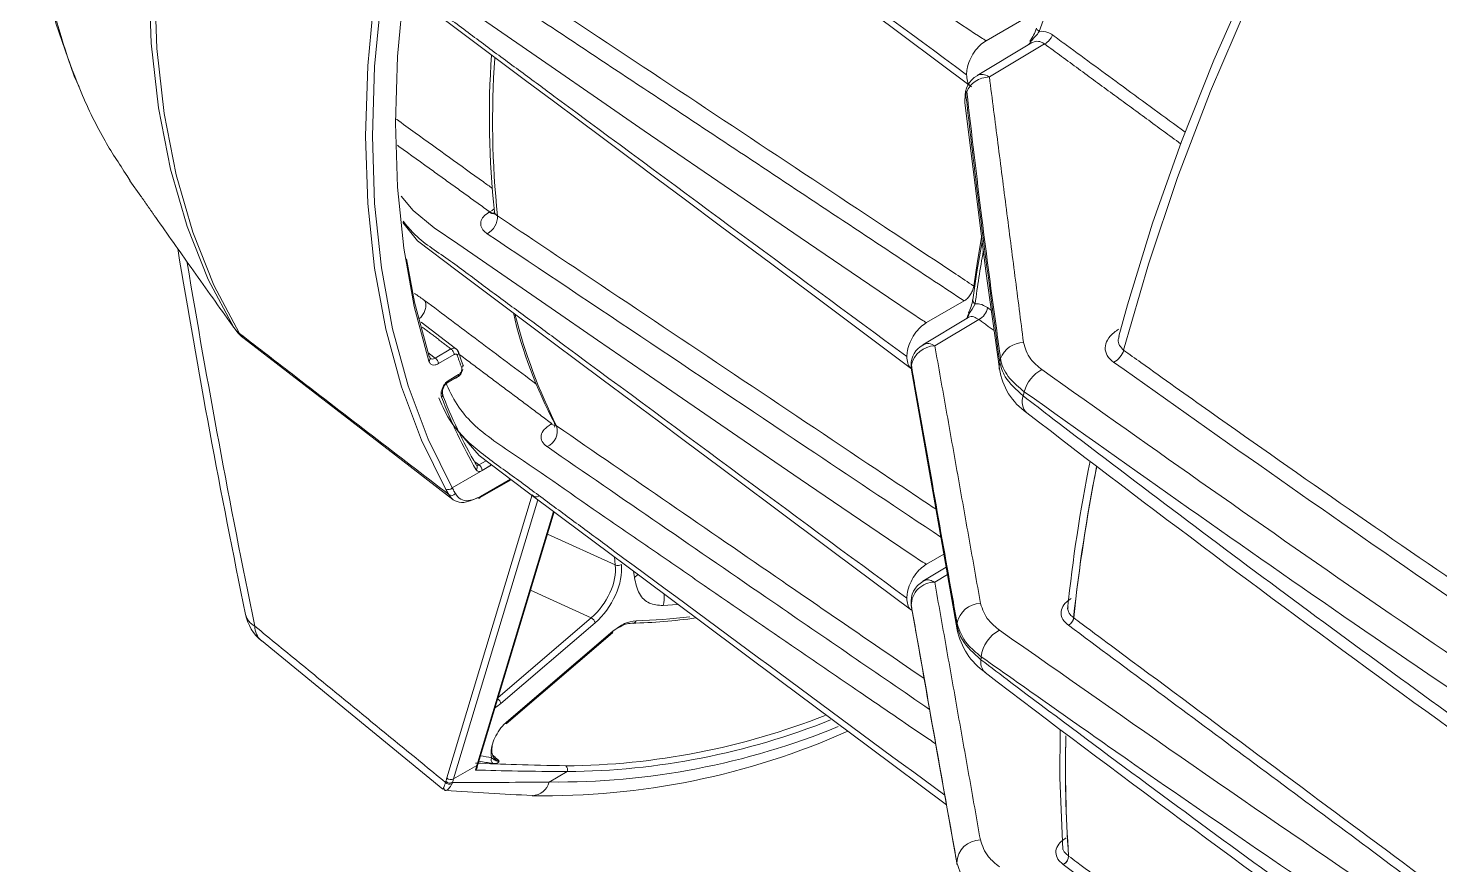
# Model space of a CAD drawing. Extents: x 2 to 136, y 1 to 99.
# Drawn here: x 5.413 to 8.464, y 83.697 to 85.506 of the extents above; entities that cross this region are included whole.
import ezdxf

# ---------------------------------------------------------------- set-up
doc = ezdxf.new("R2010")
doc.units = 0
doc.header["$MEASUREMENT"] = 0
doc.linetypes.add('SLD-Solid', pattern=[0])
doc.layers.add('OBJECT', color=7, linetype='CONTINUOUS')

msp = doc.modelspace()

# ---------------------------------------------------------------- linework, layer by layer
at = {"layer": 'OBJECT', "linetype": 'SLD-Solid', "lineweight": 15}
for p, q in [((7.5917, 85.5419), (7.4834, 85.4794)), ((7.5777, 85.4729), (7.4639, 85.4039)), ((7.4904, 85.4012), (7.6096, 85.4724)), ((7.5774, 85.4727), (7.5819, 85.4752)), ((5.6328, 85.1763), (5.6563, 85.1428)), ((6.4105, 85.1092), (6.4087, 85.1082)), ((7.4358, 84.9166), (7.3544, 84.8696)), ((5.85, 84.8691), (5.8482, 84.8719)), ((5.8501, 84.8691), (5.8593, 84.8561)), ((5.8593, 84.8561), (5.8573, 84.8591)), ((6.3367, 84.8135), (6.2622, 84.8707)), ((7.4423, 84.8796), (7.3465, 84.8215)), ((7.3725, 84.8194), (7.4676, 84.8763)), ((6.2923, 84.7931), (6.3263, 84.8128)), ((6.3334, 84.8005), (6.2994, 84.7809)), ((7.3223, 84.7669), (7.4209, 84.2053)), ((6.3209, 84.7409), (6.3416, 84.7529)), ((6.323, 84.7455), (6.3431, 84.7571)), ((6.5444, 84.6512), (6.5424, 84.65)), ((6.3294, 84.5124), (6.4146, 84.5616)), ((6.3869, 84.5619), (6.4024, 84.5709)), ((6.4145, 84.5617), (6.3938, 84.5497)), ((6.3886, 84.4903), (6.4569, 84.5297)), ((6.3906, 84.4938), (6.4551, 84.531)), ((6.3178, 83.885), (6.5023, 84.4968)), ((6.5143, 84.4866), (6.3321, 83.8826)), ((6.3824, 83.9116), (6.5482, 84.4613)), ((6.3854, 83.9157), (6.5497, 84.4602)), ((6.5352, 84.4122), (6.6818, 84.3454)), ((7.3922, 84.3688), (7.3544, 84.347)), ((6.6818, 84.3454), (6.6799, 84.3629)), ((7.3971, 84.341), (7.3464, 84.3103)), ((6.723, 84.3182), (6.7215, 84.3318)), ((7.3724, 84.3081), (7.3999, 84.3246)), ((6.63, 84.2314), (6.4987, 84.2912)), ((6.8156, 84.26), (6.785, 84.2576)), ((6.4287, 84.0591), (6.63, 84.2314)), ((6.6385, 84.2205), (6.4346, 84.0459)), ((5.9172, 84.1819), (6.309, 83.8607)), ((6.446, 84.0017), (6.6758, 84.1985)), ((6.4465, 84.0052), (6.6764, 84.202)), ((7.4795, 84.1148), (7.4817, 84.113)), ((6.3321, 83.8826), (6.3824, 83.9116)), ((6.5781, 83.8984), (6.5392, 83.876))]:
    msp.add_line(p, q, dxfattribs=at)
at = {"layer": 'OBJECT', "linetype": 'SLD-Solid', "lineweight": 15, "flags": 128}
for points in [[(9.6136, 87.5008), (9.5574, 87.4634), (9.421, 87.3647), (9.286, 87.2567), (9.1532, 87.1399), (9.0231, 87.0149), (8.8962, 86.8821), (8.7729, 86.7421), (8.6538, 86.5956), (8.5394, 86.4429), (8.4301, 86.285), (8.3264, 86.1222), (8.2287, 85.9554), (8.1374, 85.7852), (8.0529, 85.6123), (7.9755, 85.4375), (7.9055, 85.2613), (7.8433, 85.0846), (7.7891, 84.9081), (7.7706, 84.8402)], [(9.6402, 87.5016), (9.496, 87.4016), (9.3532, 87.291), (9.2123, 87.1704), (9.0741, 87.0404), (8.9391, 86.9015), (8.8081, 86.7544), (8.6816, 86.5998), (8.5602, 86.4383), (8.4445, 86.2708), (8.335, 86.098), (8.2322, 85.9207), (8.1366, 85.7398), (8.0486, 85.556), (7.9687, 85.3703), (7.8972, 85.1835), (7.8344, 84.9964), (7.7807, 84.81)], [(8.9318, 87.3408), (8.8022, 87.2464), (8.6744, 87.1411), (8.5492, 87.0257), (8.4273, 86.9009), (8.3095, 86.7674), (8.1966, 86.6262), (8.0894, 86.4781), (7.9884, 86.324), (7.8943, 86.1649), (7.8077, 86.0019), (7.7292, 85.8359), (7.6592, 85.668), (7.5983, 85.4993)], [(5.6279, 86.9253), (5.6211, 86.9099), (5.564, 86.7636), (5.5154, 86.6162), (5.4756, 86.4688), (5.445, 86.3222), (5.4242, 86.1774), (5.4134, 86.0355), (5.4129, 85.8974), (5.4227, 85.7641), (5.4427, 85.6376), (5.4725, 85.5172), (5.5123, 85.4028), (5.5229, 85.3797)], [(5.8573, 84.8591), (5.802, 84.9632), (5.7562, 85.0776), (5.7203, 85.2014), (5.6945, 85.3339), (5.6789, 85.4742), (5.6737, 85.6214), (5.6789, 85.7747), (5.6945, 85.9329), (5.7203, 86.0952), (5.7562, 86.2605), (5.802, 86.4277), (5.8573, 86.5957)], [(5.8697, 86.5867), (5.8143, 86.4182), (5.7684, 86.2506), (5.7324, 86.085), (5.7065, 85.9223), (5.6909, 85.7637), (5.6857, 85.6101), (5.6909, 85.4625), (5.7065, 85.3219), (5.7324, 85.1891), (5.7684, 85.065), (5.8143, 84.9504), (5.8697, 84.846)], [(6.3151, 84.5098), (6.2628, 84.6157), (6.2196, 84.7311), (6.1857, 84.8553), (6.1614, 84.9875), (6.1467, 85.1271), (6.1418, 85.2731), (6.1467, 85.4248), (6.1614, 85.5812), (6.1857, 85.7416), (6.2196, 85.9049), (6.2628, 86.0702), (6.3151, 86.2365)], [(6.3294, 86.232), (6.2773, 86.0663), (6.2342, 85.9017), (6.2005, 85.7391), (6.1762, 85.5794), (6.1616, 85.4236), (6.1567, 85.2726), (6.1616, 85.1271), (6.1762, 84.9882), (6.2005, 84.8565), (6.2342, 84.7328), (6.2773, 84.6179), (6.3294, 84.5124)], [(6.3769, 86.2423), (6.4196, 86.2074), (6.4706, 86.1724), (6.672, 86.0335), (6.7728, 85.964), (6.8736, 85.8946), (7.0756, 85.7559), (7.2105, 85.6635), (7.3006, 85.602), (7.3609, 85.561), (7.4013, 85.5337), (7.4282, 85.5155), (7.4463, 85.5034), (7.4584, 85.4953), (7.4666, 85.4899), (7.472, 85.4864), (7.4757, 85.484), (7.4782, 85.4824), (7.4798, 85.4814), (7.481, 85.4807), (7.4817, 85.4803), (7.4823, 85.48), (7.4826, 85.4798), (7.4829, 85.4796), (7.483, 85.4796), (7.4832, 85.4795), (7.4832, 85.4795), (7.4833, 85.4795), (7.4833, 85.4794), (7.4834, 85.4794), (7.4834, 85.4794), (7.4834, 85.4794), (7.4834, 85.4794), (7.4834, 85.4794), (7.4834, 85.4794)], [(6.3646, 86.2024), (6.3959, 86.1685), (6.4962, 86.0934), (6.5761, 86.0337), (6.6432, 85.9836), (6.7469, 85.9062), (6.8795, 85.8071), (7.0412, 85.6863), (7.2318, 85.5439), (7.4515, 85.3798)], [(6.279, 84.7864), (6.2474, 84.9047), (6.2248, 85.0304), (6.2112, 85.1629), (6.2066, 85.3013), (6.2112, 85.4451), (6.2248, 85.5933), (6.2474, 85.7451), (6.279, 85.8998)], [(6.2345, 85.6474), (6.245, 85.6348), (6.2906, 85.5976), (6.3415, 85.5626), (6.543, 85.4236), (6.6437, 85.3542), (6.7446, 85.2848), (6.9466, 85.1461), (7.0814, 85.0537), (7.1716, 84.9922), (7.2319, 84.9512), (7.2722, 84.9238), (7.2992, 84.9056), (7.3173, 84.8935), (7.3294, 84.8855), (7.3375, 84.8801), (7.343, 84.8766), (7.3467, 84.8742), (7.3492, 84.8726), (7.3508, 84.8716), (7.352, 84.8709), (7.3527, 84.8704), (7.3532, 84.8701), (7.3536, 84.87), (7.3538, 84.8698), (7.354, 84.8697), (7.3541, 84.8697), (7.3542, 84.8697), (7.3543, 84.8696), (7.3543, 84.8696), (7.3544, 84.8696), (7.3544, 84.8696), (7.3544, 84.8696), (7.3544, 84.8696), (7.3544, 84.8696), (7.3544, 84.8696)], [(6.228, 85.6016), (6.2551, 85.5684), (6.3408, 85.5033), (6.4187, 85.4451), (6.4879, 85.3934), (6.5483, 85.3483), (6.6024, 85.3079), (6.6535, 85.2697), (6.7171, 85.2222), (6.7755, 85.1786), (6.831, 85.1371), (6.9093, 85.0786), (7.0173, 84.9979), (7.155, 84.895), (7.3224, 84.77)], [(7.5925, 85.5064), (7.5924, 85.5059), (7.5928, 85.5045), (7.5939, 85.5029), (7.5957, 85.5011), (7.5983, 85.4993)], [(7.4376, 85.3459), (7.4375, 85.3528), (7.4397, 85.3625)], [(7.4377, 85.3459), (7.4829, 84.9808), (7.512, 84.7694)], [(6.2191, 85.1433), (6.245, 85.1122), (6.2906, 85.075), (6.3415, 85.04), (6.543, 84.901), (6.6437, 84.8316), (6.7446, 84.7622), (6.9466, 84.6235), (7.0814, 84.5311), (7.1716, 84.4696), (7.2319, 84.4286), (7.2722, 84.4013), (7.2992, 84.3831), (7.3173, 84.371), (7.3294, 84.3629), (7.3375, 84.3575), (7.343, 84.354), (7.3467, 84.3516), (7.3492, 84.35), (7.3508, 84.349), (7.352, 84.3483), (7.3527, 84.3479), (7.3532, 84.3476), (7.3536, 84.3474), (7.3538, 84.3472), (7.354, 84.3472), (7.3541, 84.3471), (7.3542, 84.3471), (7.3543, 84.347), (7.3543, 84.347), (7.3544, 84.347), (7.3544, 84.347), (7.3544, 84.347), (7.3544, 84.347), (7.3544, 84.347), (7.3544, 84.347)], [(6.4202, 85.1157), (6.4154, 85.112), (6.4105, 85.1092)], [(6.4202, 85.1094), (6.4204, 85.1064), (6.4195, 85.1041)], [(6.2224, 85.0859), (6.2544, 85.0465), (6.34, 84.9813), (6.418, 84.923), (6.4872, 84.8713), (6.5477, 84.8261), (6.6018, 84.7857), (6.653, 84.7475), (6.7166, 84.7), (6.775, 84.6563), (6.8306, 84.6148), (6.909, 84.5563), (7.0171, 84.4755), (7.1549, 84.3725), (7.3224, 84.2474)], [(7.475, 85.0447), (7.4632, 84.9798), (7.4545, 84.919)], [(7.4736, 85.0537), (7.4649, 85.0027), (7.4567, 84.9488)], [(6.2302, 85.0079), (6.2481, 84.914), (6.2795, 84.7963)], [(5.8796, 84.8351), (5.8752, 84.839), (5.8697, 84.846)], [(5.8796, 84.8352), (6.2067, 84.5827), (6.3308, 84.4872)], [(6.282, 84.7924), (6.2817, 84.7928), (6.2815, 84.7937)], [(6.3426, 84.8062), (6.3399, 84.8108), (6.3377, 84.8126)], [(6.3536, 84.7755), (6.3496, 84.7864), (6.3427, 84.8063)], [(7.3213, 84.7772), (7.3212, 84.7741), (7.3222, 84.7689)], [(7.3222, 84.7675), (7.3216, 84.7703), (7.3214, 84.773)], [(7.322, 84.7669), (7.3218, 84.7683), (7.3217, 84.7771)], [(7.5116, 84.7693), (7.5113, 84.7748), (7.5128, 84.7843)], [(6.3403, 84.637), (6.3876, 84.582), (6.4883, 84.506), (6.5688, 84.4459), (6.6365, 84.3953), (6.741, 84.3173), (6.8748, 84.2173), (7.0378, 84.0956), (7.23, 83.952), (7.3977, 83.8267)], [(6.3826, 84.5607), (6.3822, 84.5613), (6.3811, 84.5623)], [(6.7308, 84.3253), (6.7296, 84.324), (6.723, 84.3182)], [(7.3214, 84.2606), (7.3216, 84.2589), (7.3223, 84.2544)], [(7.4206, 84.2053), (7.4205, 84.2061), (7.4202, 84.2147)], [(7.6438, 83.9891), (7.6424, 83.8854), (7.6493, 83.7301)], [(6.3832, 83.9075), (6.3834, 83.9086), (6.3854, 83.9157)]]:
    msp.add_lwpolyline(points, dxfattribs=at)
at = {"layer": 'OBJECT', "linetype": 'SLD-Solid', "lineweight": 15}
for centre, radius, start, end in [((7.4976, 85.5371), 0.0995, 323.655, 342.0312), ((7.5683, 85.4806), 0.0117, 312.9903, 346.2661), ((7.5786, 85.4761), 0.002, 56.8653, 109.0109), ((8.302, 85.3135), 1.8924, 175.9168, 186.1892), ((8.4222, 85.3059), 2.0055, 176.1154, 185.8767), ((7.488, 85.3594), 0.0501, 118.4072, 184.9895), ((6.3859, 85.0988), 0.0414, 297.1522, 2.4574), ((6.4176, 85.1217), 0.0161, 236.6815, 280.6748), ((6.4199, 85.1244), 0.0179, 238.3494, 271.9643), ((25.9208, 88.363), 20.4582, 189.37717, 191.63123), ((10.2791, 84.538), 2.8438, 170.1547, 172.4773), ((7.3725, 84.9296), 0.0825, 332.0528, 352.5685), ((7.4643, 84.919), 0.0098, 179.9931, 242.788), ((7.4128, 85.1103), 0.9764, 193.0082, 208.0361), ((7.5989, 85.1717), 1.1687, 194.1491, 206.7183), ((7.4299, 84.891), 0.0167, 317.2515, 353.439), ((7.4477, 84.8908), 0.00209, 178.9003, 234.9804), ((7.4515, 84.9078), 0.0354, 297.0552, 350.6031), ((5.9084, 84.8949), 0.0624, 215.0931, 231.738), ((5.9406, 84.9143), 0.1, 215.5615, 232.3363), ((7.5652, 84.7727), 0.0541, 90.9969, 159.3443), ((6.2747, 84.7919), 0.0069, 308.0273, 15.5186), ((6.2761, 84.7918), 0.00563, 20.28, 53.0714), ((6.2841, 84.7802), 0.0154, 2.6019, 57.4), ((7.3693, 84.7787), 0.048, 117.9143, 181.71), ((7.3734, 84.7666), 0.0528, 91.0022, 167.843), ((7.7394, 84.8221), 0.0431, 297.2937, 343.7302), ((6.326, 84.7741), 0.0268, 287.1977, 346.6721), ((7.6521, 84.7908), 0.1415, 188.7135, 235.1579), ((11.8053, 83.7648), 4.4119, 166.5399, 166.6398), ((7.6386, 84.701), 0.0753, 117.2265, 165.1847), ((6.3331, 84.7192), 0.0249, 119.5921, 187.0076), ((6.3182, 84.7449), 0.00477, 302.7187, 7.3932), ((6.3015, 84.714), 0.0073, 310.3856, 17.0716), ((7.3442, 85.107), 1.1119, 201.0043, 209.9782), ((7.3401, 85.1154), 1.1071, 201.0041, 209.9785), ((7.5945, 84.6985), 0.0333, 157.6784, 225.88), ((11.7735, 83.7253), 4.3238, 166.6967, 166.8202), ((30.0509, 113.8406), 36.8237, 232.3769, 235.53156), ((6.5191, 84.6356), 0.0375, 293.9581, 16.481), ((6.5521, 84.6659), 0.0185, 238.7094, 267.5076), ((6.5424, 84.6469), 0.00888, 338.0525, 26.8462), ((6.3758, 84.557), 0.00771, 313.4589, 28.4169), ((6.3784, 84.549), 0.0154, 2.6537, 56.7687), ((10.9749, 83.9062), 3.3333, 168.519, 174.0807), ((11.3372, 83.84), 3.6855, 168.7759, 173.9051), ((11.3079, 83.8443), 3.6557, 168.7884, 173.9256), ((6.3208, 84.5191), 0.0109, 239.0643, 321.8298), ((6.3277, 84.5067), 0.0108, 237.5645, 321.1949), ((6.3865, 84.4946), 0.00477, 241.442, 295.0419), ((6.3861, 84.494), 0.00443, 303.1439, 356.779), ((6.5109, 84.504), 0.0112, 219.9597, 300.9574), ((6.6871, 84.3586), 0.0142, 248.4037, 303.9354), ((7.3713, 84.2659), 0.0502, 119.2339, 186.153), ((7.3719, 84.258), 0.0502, 89.4121, 179.9248), ((6.7242, 84.2762), 0.0636, 342.9495, 5.9649), ((7.4722, 84.2095), 0.0526, 90.9197, 168.9835), ((5.9807, 84.2584), 0.1, 191.5386, 230.6365), ((5.9198, 84.2472), 0.0382, 193.3469, 242.8347), ((5.9465, 84.2141), 0.0441, 181.0369, 227.7038), ((6.6194, 84.2144), 0.02, 17.6707, 58.034), ((6.6892, 85.4031), 1.184, 271.3649, 278.0923), ((6.7195, 84.2264), 0.00726, 252.8729, 348.3754), ((6.699, 85.3954), 1.1708, 271.3532, 277.0648), ((11.1214, 83.906), 3.714, 175.1565, 175.2318), ((7.6516, 84.2342), 0.0212, 297.1578, 352.1775), ((7.652, 84.2341), 0.0209, 296.0799, 351.9118), ((7.6656, 84.2215), 0.0121, 53.4478, 54.5359), ((6.6733, 84.2007), 0.0034, 319.2353, 22.4135), ((7.5631, 84.2329), 0.1447, 190.9696, 235.8496), ((7.5463, 84.1384), 0.074, 117.1104, 173.2549), ((7.502, 84.1351), 0.0303, 169.8049, 222.0573), ((10.9013, 83.8593), 3.4405, 175.2008, 175.3118), ((29.2662, 112.6634), 35.9128, 232.6552, 236.05317), ((6.416, 84.0402), 0.0195, 17.1752, 52.9658), ((6.4434, 84.0039), 0.0034, 319.2357, 22.4161), ((6.5626, 85.4714), 1.5604, 270.4575, 291.5289), ((6.5653, 85.4674), 1.569, 270.4682, 291.7634), ((6.5289, 85.4548), 1.6086, 269.046, 294.0543), ((6.5561, 85.4761), 1.6001, 269.3957, 292.307), ((10.3902, 83.9067), 2.7352, 178.546, 183.9958), ((10.3892, 83.9065), 2.7341, 178.5801, 183.9966), ((6.3783, 83.9179), 0.00742, 302.9569, 342.8211), ((6.5853, 84.9642), 1.0616, 259.2384, 260.8677), ((6.582, 84.9716), 1.0564, 259.5582, 260.8702), ((6.4243, 83.924), 0.0109, 154.8931, 226.9477), ((6.5673, 83.9025), 0.0115, 339.206, 47.7578), ((6.3242, 83.885), 0.0113, 221.003, 301.2743), ((6.3264, 83.8922), 0.0112, 219.965, 300.9559), ((6.3236, 83.8821), 0.0111, 218.9516, 297.893), ((6.7167, 88.9927), 5.1502, 265.5295, 267.6166), ((6.5004, 83.8866), 0.0402, 273.0141, 344.7765), ((7.4707, 83.7002), 0.0505, 89.6487, 178.6563), ((10.1723, 83.9554), 2.7638, 185.2739, 185.3654), ((7.6412, 83.7159), 0.0204, 296.301, 0.5812), ((7.6416, 83.7158), 0.0202, 295.2004, 0.4557), ((7.6531, 83.7048), 0.0141, 52.187, 53.1368)]:
    msp.add_arc(centre, radius, start, end, dxfattribs=at)
for centre, major_axis, ratio, start_param, end_param in [((16.3183, 78.095), (-8.6282, 14.9683), 0.435073, 0.861223, 0.917403), ((6.6137, 84.2977), (0.0493, 0.0817), 0.585518, 4.181653, 5.634383), ((6.6207, 84.2936), (0.0533, 0.0909), 0.577768, 4.173548, 5.626278), ((6.4174, 84.1196), (0.0533, 0.0915), 0.573148, 3.993982, 4.166151), ((6.6844, 83.5516), (-0.2497, 0.4332), 0.432227, 0.388525, 0.424422), ((6.6263, 83.5181), (-0.2547, 0.4418), 0.435073, 0.388522, 0.415571), ((6.6341, 83.5226), (-0.2497, 0.4332), 0.432227, 0.388525, 0.415574)]:
    msp.add_ellipse(centre, major_axis=major_axis, ratio=ratio, start_param=start_param, end_param=end_param, dxfattribs=at)
for points, knots in [([(5.6374, 86.9058), (5.6136, 86.8471), (5.566, 86.7298), (5.5097, 86.5515), (5.4655, 86.3728), (5.4367, 86.202), (5.4219, 86.0423), (5.4194, 85.8924), (5.4291, 85.7471), (5.457, 85.5687), (5.5067, 85.4078), (5.5707, 85.272), (5.6091, 85.2138), (5.6263, 85.1876)], [0, 0, 0, 0, 0.090037, 0.180075, 0.273278, 0.366481, 0.448782, 0.531083, 0.615761, 0.70044, 0.855342, 0.934837, 1, 1, 1, 1]), ([(7.441, 85.4059), (7.1865, 85.5938), (6.9066, 85.8003), (6.6021, 86.026), (6.525, 86.0821), (6.4516, 86.1394), (6.3891, 86.1774), (6.3685, 86.2024), (6.3657, 86.2059)], [0, 0, 0, 0, 0.706222, 0.776844, 0.847466, 0.918088, 0.988649, 1, 1, 1, 1]), ([(7.4567, 84.9488), (7.4438, 84.9574), (7.3794, 85.0001), (7.109, 85.1796), (6.783, 85.3959), (6.5085, 85.5781), (6.4401, 85.6235)], [0, 0, 0, 0, 0.038008, 0.190039, 0.798163, 1, 1, 1, 1]), ([(7.312, 84.7961), (7.0575, 84.9839), (6.7776, 85.1905), (6.473, 85.4162), (6.3961, 85.4723), (6.3222, 85.5295), (6.2562, 85.5709), (6.2331, 85.5998), (6.2274, 85.6069)], [0, 0, 0, 0, 0.697915, 0.767706, 0.837498, 0.90729, 0.97702, 1, 1, 1, 1]), ([(7.5983, 85.4993), (7.5975, 85.4983), (7.5923, 85.4909), (7.5855, 85.4839), (7.5797, 85.4778)], [0, 0, 0, 0, 0.140153, 1, 1, 1, 1]), ([(7.5983, 85.4993), (7.5985, 85.4994), (7.6047, 85.5003), (7.6148, 85.4993), (7.6236, 85.4939), (7.627, 85.4919)], [0, 0, 0, 0, 0.027126, 0.624659, 1, 1, 1, 1]), ([(7.4834, 85.4794), (7.479, 85.4764), (7.4699, 85.4702), (7.4573, 85.4551), (7.4474, 85.4372), (7.4419, 85.42), (7.4413, 85.4101), (7.441, 85.4059)], [0, 0, 0, 0, 0.19834, 0.412973, 0.627088, 0.843128, 1, 1, 1, 1]), ([(7.5777, 85.4728), (7.5776, 85.4728), (7.5764, 85.4723), (7.5754, 85.4715), (7.5745, 85.4708)], [0, 0, 0, 0, 0.154401, 1, 1, 1, 1]), ([(7.6096, 85.4724), (7.6074, 85.4739), (7.6015, 85.4778), (7.5902, 85.4789), (7.5818, 85.4748), (7.5777, 85.4728)], [0, 0, 0, 0, 0.242699, 0.629594, 1, 1, 1, 1]), ([(7.627, 85.4919), (7.6265, 85.4908), (7.6252, 85.4876), (7.6218, 85.4821), (7.6163, 85.4762), (7.6118, 85.4737), (7.6096, 85.4724)], [0, 0, 0, 0, 0.133375, 0.389905, 0.694955, 1, 1, 1, 1]), ([(7.627, 85.4919), (7.6371, 85.4844), (7.6879, 85.4471), (7.7835, 85.377), (7.8689, 85.3145), (7.9136, 85.2817)], [0, 0, 0, 0, 0.106408, 0.532042, 1, 1, 1, 1]), ([(7.441, 85.4059), (7.4415, 85.4012), (7.4424, 85.3912), (7.4468, 85.3825), (7.451, 85.3806), (7.4517, 85.3803)], [0, 0, 0, 0, 0.434823, 0.905365, 1, 1, 1, 1]), ([(7.464, 85.4038), (7.4643, 85.404), (7.4669, 85.4062), (7.4743, 85.4072), (7.4833, 85.4052), (7.489, 85.4019), (7.4903, 85.4011)], [0, 0, 0, 0, 0.047573, 0.41521, 0.863151, 1, 1, 1, 1]), ([(7.4903, 85.4011), (7.4849, 85.4004), (7.474, 85.399), (7.4595, 85.3918), (7.4478, 85.3817), (7.4437, 85.3733), (7.4416, 85.3691)], [0, 0, 0, 0, 0.250221, 0.500527, 0.750718, 1, 1, 1, 1]), ([(7.4416, 85.3691), (7.4416, 85.3691), (7.4415, 85.3695), (7.4414, 85.3698), (7.4412, 85.3699), (7.4409, 85.3697), (7.4407, 85.3692), (7.4404, 85.3684), (7.4401, 85.3674), (7.4398, 85.3659), (7.4397, 85.3649), (7.4397, 85.3643)], [0, 0, 0, 0, 0.0423, 0.185314, 0.291472, 0.37188, 0.458702, 0.545565, 0.651069, 0.787586, 1, 1, 1, 1]), ([(7.4397, 85.3625), (7.442, 85.3422), (7.4535, 85.2406), (7.4771, 85.0478), (7.5004, 84.8755), (7.5128, 84.7843)], [0, 0, 0, 0, 0.105274, 0.52637, 1, 1, 1, 1]), ([(7.5146, 84.7918), (7.5118, 84.812), (7.4979, 84.9131), (7.4723, 85.1054), (7.4522, 85.2778), (7.4416, 85.3691)], [0, 0, 0, 0, 0.105256, 0.526282, 1, 1, 1, 1]), ([(6.4162, 85.16), (6.4097, 85.1646), (6.3542, 85.2046), (6.285, 85.2545), (6.2223, 85.2997), (6.2087, 85.3096)], [0, 0, 0, 0, 0.093447, 0.802678, 1, 1, 1, 1]), ([(6.4048, 85.062), (6.4033, 85.0631), (6.3976, 85.0672), (6.3913, 85.0758), (6.3902, 85.0874), (6.3956, 85.099), (6.4044, 85.1051), (6.4087, 85.1082)], [0, 0, 0, 0, 0.084541, 0.312072, 0.541034, 0.770526, 1, 1, 1, 1]), ([(6.4273, 85.1006), (6.4265, 85.1011), (6.4237, 85.1031), (6.4209, 85.1062), (6.4209, 85.1087), (6.4209, 85.1096)], [0, 0, 0, 0, 0.196601, 0.727606, 1, 1, 1, 1]), ([(7.3751, 84.4659), (7.3324, 84.4945), (7.0846, 84.6603), (6.7686, 84.8719), (6.4954, 85.0549), (6.4273, 85.1006)], [0, 0, 0, 0, 0.135091, 0.784189, 1, 1, 1, 1]), ([(5.6884, 85.0971), (5.7139, 85.061), (5.7668, 84.9859), (5.8203, 84.9109), (5.8482, 84.8719)], [0, 0, 0, 0, 0.480479, 1, 1, 1, 1]), ([(7.312, 84.2735), (7.0575, 84.4614), (6.7776, 84.668), (6.473, 84.8936), (6.3961, 84.9498), (6.3221, 85.0069), (6.2545, 85.0497), (6.2304, 85.0802), (6.2235, 85.0889)], [0, 0, 0, 0, 0.694451, 0.763896, 0.833341, 0.902787, 0.972171, 1, 1, 1, 1]), ([(6.4048, 85.062), (6.6409, 84.9039), (6.9678, 84.6851), (7.2948, 84.4663), (7.3857, 84.4056)], [0, 0, 0, 0, 0.722163, 1, 1, 1, 1]), ([(7.4358, 84.9166), (7.4382, 84.9182), (7.443, 84.9215), (7.4494, 84.9295), (7.4542, 84.9385), (7.4562, 84.9452), (7.4567, 84.9485), (7.4567, 84.9488)], [0, 0, 0, 0, 0.242891, 0.4858, 0.728124, 0.969548, 1, 1, 1, 1]), ([(6.2697, 84.9177), (6.2689, 84.9182), (6.2613, 84.9238), (6.2543, 84.9284), (6.2479, 84.9326)], [0, 0, 0, 0, 0.093212, 1, 1, 1, 1]), ([(6.2697, 84.9177), (6.2698, 84.9175), (6.2706, 84.9161), (6.2722, 84.9122), (6.2728, 84.9051), (6.2708, 84.8958), (6.2661, 84.887), (6.2617, 84.8811), (6.2589, 84.8791), (6.2587, 84.8789)], [0, 0, 0, 0, 0.021566, 0.143222, 0.35327, 0.563265, 0.773222, 0.983184, 1, 1, 1, 1]), ([(6.5111, 84.7366), (6.4694, 84.7679), (6.3888, 84.8282), (6.3084, 84.8886), (6.2697, 84.9177)], [0, 0, 0, 0, 0.518178, 1, 1, 1, 1]), ([(7.4465, 84.8891), (7.4447, 84.8867), (7.4425, 84.8835), (7.4418, 84.8791), (7.4416, 84.8781)], [0, 0, 0, 0, 0.776583, 1, 1, 1, 1]), ([(7.4598, 84.9103), (7.4595, 84.9097), (7.4562, 84.9027), (7.4511, 84.8956), (7.4465, 84.8891)], [0, 0, 0, 0, 0.088015, 1, 1, 1, 1]), ([(7.4598, 84.9103), (7.4631, 84.9104), (7.4718, 84.9107), (7.4808, 84.9053), (7.4864, 84.902)], [0, 0, 0, 0, 0.381423, 1, 1, 1, 1]), ([(7.3544, 84.8696), (7.35, 84.8666), (7.3409, 84.8604), (7.3283, 84.8453), (7.3184, 84.8274), (7.3128, 84.8102), (7.3122, 84.8003), (7.312, 84.7961)], [0, 0, 0, 0, 0.19834, 0.412972, 0.627088, 0.843128, 1, 1, 1, 1]), ([(7.4676, 84.8763), (7.464, 84.8785), (7.4568, 84.8831), (7.4479, 84.8829), (7.4437, 84.88), (7.4426, 84.8793)], [0, 0, 0, 0, 0.426006, 0.850408, 1, 1, 1, 1]), ([(7.7591, 84.7838), (7.7539, 84.7885), (7.7435, 84.7978), (7.7393, 84.815), (7.7442, 84.8326), (7.7562, 84.8464), (7.7668, 84.8533), (7.7703, 84.8556)], [0, 0, 0, 0, 0.21438, 0.428502, 0.649664, 0.885239, 1, 1, 1, 1]), ([(5.8697, 84.846), (5.9104, 84.8146), (6.0611, 84.6985), (6.2118, 84.5824), (6.3219, 84.4976)], [0, 0, 0, 0, 0.269854, 1, 1, 1, 1]), ([(7.3468, 84.8211), (7.3489, 84.8222), (7.3543, 84.8253), (7.3638, 84.8238), (7.3705, 84.8204), (7.3725, 84.8194)], [0, 0, 0, 0, 0.302092, 0.791257, 1, 1, 1, 1]), ([(7.5642, 84.8268), (7.5678, 84.8144), (7.5739, 84.7929), (7.5951, 84.7754), (7.6041, 84.7679)], [0, 0, 0, 0, 0.576762, 1, 1, 1, 1]), ([(7.7711, 84.84), (7.7703, 84.8377), (7.768, 84.831), (7.7705, 84.82), (7.7774, 84.8133), (7.7807, 84.81)], [0, 0, 0, 0, 0.208684, 0.607753, 1, 1, 1, 1]), ([(6.282, 84.7924), (6.2829, 84.7918), (6.2847, 84.7906), (6.2884, 84.791), (6.2911, 84.7925), (6.2923, 84.7931)], [0, 0, 0, 0, 0.305134, 0.686315, 1, 1, 1, 1]), ([(6.3263, 84.8128), (6.3263, 84.8128), (6.3283, 84.8134), (6.3313, 84.8147), (6.335, 84.8146), (6.3364, 84.8135), (6.3366, 84.8133)], [0, 0, 0, 0, 0.00016, 0.447258, 0.894335, 1, 1, 1, 1]), ([(6.3263, 84.8128), (6.3273, 84.8121), (6.3291, 84.8108), (6.3315, 84.8075), (6.3331, 84.8039), (6.3333, 84.8016), (6.3334, 84.8005)], [0, 0, 0, 0, 0.250025, 0.500018, 0.750012, 1, 1, 1, 1]), ([(6.3402, 84.7988), (6.3399, 84.7995), (6.3392, 84.8008), (6.3374, 84.8016), (6.3354, 84.8015), (6.334, 84.8008), (6.3334, 84.8005)], [0, 0, 0, 0, 0.267369, 0.534668, 0.803788, 1, 1, 1, 1]), ([(6.3407, 84.8087), (6.3414, 84.8081), (6.3426, 84.8068), (6.3431, 84.8041), (6.3423, 84.8013), (6.3409, 84.7996), (6.3402, 84.7988)], [0, 0, 0, 0, 0.250008, 0.500016, 0.74999, 1, 1, 1, 1]), ([(7.312, 84.7961), (7.3124, 84.7914), (7.3134, 84.7814), (7.3177, 84.7727), (7.322, 84.7708), (7.3227, 84.7704)], [0, 0, 0, 0, 0.434822, 0.905365, 1, 1, 1, 1]), ([(7.7807, 84.81), (7.7931, 84.8011), (7.8549, 84.7568), (8.1157, 84.571), (8.6013, 84.2347), (9.2224, 83.821), (9.6513, 83.5526), (9.8335, 83.4385)], [0, 0, 0, 0, 0.018838, 0.094192, 0.395621, 0.743224, 1, 1, 1, 1]), ([(6.2994, 84.7809), (6.297, 84.7798), (6.2922, 84.7775), (6.2857, 84.7781), (6.2812, 84.7812), (6.2796, 84.7849), (6.279, 84.7864)], [0, 0, 0, 0, 0.266942, 0.533924, 0.799894, 1, 1, 1, 1]), ([(6.3431, 84.7571), (6.3439, 84.7577), (6.3455, 84.7588), (6.3477, 84.7615), (6.3493, 84.7645), (6.3502, 84.7676), (6.3503, 84.7702), (6.35, 84.7714), (6.3499, 84.7719)], [0, 0, 0, 0, 0.179187, 0.358388, 0.536764, 0.713443, 0.888561, 1, 1, 1, 1]), ([(6.3503, 84.7819), (6.351, 84.7813), (6.3523, 84.7799), (6.3527, 84.7772), (6.352, 84.7744), (6.3506, 84.7727), (6.3499, 84.7719)], [0, 0, 0, 0, 0.250016, 0.50001, 0.749998, 1, 1, 1, 1]), ([(7.3218, 84.7777), (7.3218, 84.7778), (7.3218, 84.7778), (7.3218, 84.7778), (7.3218, 84.7778), (7.3217, 84.7778), (7.3217, 84.7778), (7.3217, 84.7777), (7.3217, 84.7777), (7.3217, 84.7775), (7.3217, 84.7774), (7.3217, 84.7772), (7.3217, 84.7771), (7.3217, 84.7771)], [0, 0, 0, 0, 0.057277, 0.181943, 0.187715, 0.289711, 0.363796, 0.437837, 0.522122, 0.605947, 0.707201, 0.863083, 1, 1, 1, 1]), ([(7.3217, 84.7771), (7.3252, 84.7569), (7.3428, 84.6558), (7.3755, 84.4684), (7.405, 84.3011), (7.4202, 84.2147)], [0, 0, 0, 0, 0.107776, 0.53888, 1, 1, 1, 1]), ([(7.4206, 84.2196), (7.417, 84.2396), (7.3992, 84.3399), (7.3661, 84.5259), (7.3369, 84.692), (7.3218, 84.7777)], [0, 0, 0, 0, 0.10781, 0.539052, 1, 1, 1, 1]), ([(7.5128, 84.7843), (7.5157, 84.7736), (7.5227, 84.7478), (7.5485, 84.7247), (7.5636, 84.7111)], [0, 0, 0, 0, 0.414329, 1, 1, 1, 1]), ([(7.5658, 84.7202), (7.5546, 84.7294), (7.5299, 84.7498), (7.5176, 84.7754), (7.5149, 84.7901), (7.5146, 84.7918)], [0, 0, 0, 0, 0.423748, 0.934146, 1, 1, 1, 1]), ([(7.6041, 84.7679), (7.8467, 84.596), (8.3317, 84.252), (9.0754, 83.756), (9.5844, 83.4365), (9.8335, 83.2801)], [0, 0, 0, 0, 0.337997, 0.675994, 1, 1, 1, 1]), ([(9.8335, 83.398), (9.6281, 83.5269), (9.1674, 83.816), (8.4748, 84.2776), (7.9977, 84.6151), (7.7591, 84.7838)], [0, 0, 0, 0, 0.286861, 0.643431, 1, 1, 1, 1]), ([(6.3062, 84.7085), (6.3057, 84.7104), (6.3047, 84.7142), (6.3058, 84.7217), (6.3086, 84.7295), (6.313, 84.7367), (6.3181, 84.7423), (6.3215, 84.7445), (6.323, 84.7455)], [0, 0, 0, 0, 0.173854, 0.347723, 0.521575, 0.696272, 0.872358, 1, 1, 1, 1]), ([(6.3151, 84.7406), (6.3225, 84.7243), (6.3365, 84.6933), (6.372, 84.6505), (6.4189, 84.6138), (6.5218, 84.545), (6.6382, 84.4632), (6.7728, 84.3708), (6.9072, 84.2782), (7.0531, 84.178), (7.1954, 84.0805), (7.2906, 84.0155), (7.3452, 83.9783), (7.3699, 83.9617), (7.3743, 83.9586)], [0, 0, 0, 0, 0.050674, 0.096218, 0.141898, 0.187729, 0.369268, 0.460037, 0.550806, 0.732345, 0.8534, 0.934165, 0.988055, 1, 1, 1, 1]), ([(6.3431, 84.7571), (6.343, 84.7562), (6.3427, 84.7543), (6.3419, 84.7525), (6.341, 84.7525), (6.341, 84.7525)], [0, 0, 0, 0, 0.49991, 0.999832, 1, 1, 1, 1]), ([(7.394, 83.8474), (7.1553, 84.0237), (6.8912, 84.2188), (6.602, 84.4327), (6.5255, 84.489), (6.45, 84.5457), (6.3708, 84.6006), (6.322, 84.6564), (6.3064, 84.6932), (6.3005, 84.707)], [0, 0, 0, 0, 0.626855, 0.693659, 0.760462, 0.827266, 0.894012, 0.960354, 1, 1, 1, 1]), ([(7.5636, 84.7111), (7.585, 84.6947), (7.6919, 84.6124), (7.972, 84.3995), (8.4104, 84.0752), (8.851, 83.7601), (9.1173, 83.5752), (9.2013, 83.5168)], [0, 0, 0, 0, 0.040495, 0.202477, 0.526502, 0.850527, 1, 1, 1, 1]), ([(9.8335, 83.2089), (9.7449, 83.2633), (9.4673, 83.4339), (8.9468, 83.7693), (8.2747, 84.2164), (7.8021, 84.5523), (7.5658, 84.7202)], [0, 0, 0, 0, 0.112038, 0.35123, 0.675615, 1, 1, 1, 1]), ([(6.5343, 84.6014), (6.5339, 84.6016), (6.5293, 84.6049), (6.5224, 84.6127), (6.5205, 84.6257), (6.5269, 84.6392), (6.5373, 84.6464), (6.5424, 84.65)], [0, 0, 0, 0, 0.017764, 0.238768, 0.483249, 0.741845, 1, 1, 1, 1]), ([(6.5503, 84.6512), (6.5503, 84.6511), (6.5503, 84.65), (6.5522, 84.6483), (6.5542, 84.6468), (6.5548, 84.6464), (6.555, 84.6462)], [0, 0, 0, 0, 0.05254, 0.744161, 0.931299, 1, 1, 1, 1]), ([(7.3495, 84.0998), (7.2474, 84.1698), (6.9822, 84.3519), (6.7177, 84.5342), (6.555, 84.6462)], [0, 0, 0, 0, 0.385122, 1, 1, 1, 1]), ([(6.5343, 84.6014), (6.6969, 84.4894), (6.9723, 84.2998), (7.2482, 84.1105), (7.3612, 84.033)], [0, 0, 0, 0, 0.590571, 1, 1, 1, 1]), ([(6.3938, 84.5497), (6.3922, 84.549), (6.389, 84.5475), (6.3847, 84.5479), (6.3822, 84.5496), (6.3813, 84.5511), (6.3811, 84.5514)], [0, 0, 0, 0, 0.307027, 0.614096, 0.91965, 1, 1, 1, 1]), ([(6.3821, 84.5613), (6.3822, 84.5612), (6.3827, 84.5606), (6.3841, 84.5606), (6.3857, 84.5611), (6.3866, 84.5618), (6.3869, 84.5619)], [0, 0, 0, 0, 0.10568, 0.485726, 0.874428, 1, 1, 1, 1]), ([(6.3834, 84.4909), (6.3754, 84.4871), (6.3592, 84.4796), (6.3389, 84.4808), (6.3273, 84.4888), (6.3228, 84.4961), (6.3219, 84.4976)], [0, 0, 0, 0, 0.30705, 0.614017, 0.922363, 1, 1, 1, 1]), ([(6.3361, 84.4999), (6.3397, 84.4952), (6.3467, 84.4858), (6.3638, 84.4832), (6.3793, 84.4876), (6.3886, 84.4927), (6.3906, 84.4938)], [0, 0, 0, 0, 0.304823, 0.60953, 0.915797, 1, 1, 1, 1]), ([(7.3544, 84.347), (7.35, 84.344), (7.3409, 84.3378), (7.3283, 84.3227), (7.3184, 84.3048), (7.3128, 84.2876), (7.3122, 84.2777), (7.312, 84.2735)], [0, 0, 0, 0, 0.198339, 0.412971, 0.627086, 0.843128, 1, 1, 1, 1]), ([(6.785, 84.2576), (6.7746, 84.2584), (6.754, 84.26), (6.7314, 84.2814), (6.7259, 84.3058), (6.723, 84.3182)], [0, 0, 0, 0, 0.327443, 0.654939, 1, 1, 1, 1]), ([(7.3469, 84.3096), (7.3481, 84.3105), (7.352, 84.3137), (7.3612, 84.3133), (7.3689, 84.3098), (7.3724, 84.3081)], [0, 0, 0, 0, 0.192377, 0.63153, 1, 1, 1, 1]), ([(7.312, 84.2735), (7.3124, 84.2688), (7.3134, 84.2588), (7.3177, 84.2501), (7.322, 84.2482), (7.3227, 84.2479)], [0, 0, 0, 0, 0.434823, 0.905361, 1, 1, 1, 1]), ([(7.3217, 84.258), (7.3217, 84.2581), (7.3217, 84.2581), (7.3217, 84.2582), (7.3217, 84.2582), (7.3217, 84.2581), (7.3217, 84.2581), (7.3217, 84.258), (7.3217, 84.2579), (7.3217, 84.2577), (7.3218, 84.2576), (7.3218, 84.2575), (7.3218, 84.2575)], [0, 0, 0, 0, 0.102411, 0.238604, 0.342539, 0.423012, 0.496268, 0.573227, 0.662891, 0.751832, 0.862413, 1, 1, 1, 1]), ([(7.4202, 83.7014), (7.4166, 83.7214), (7.3988, 83.8214), (7.3659, 84.007), (7.3368, 84.1725), (7.3217, 84.258)], [0, 0, 0, 0, 0.107776, 0.53888, 1, 1, 1, 1]), ([(7.3218, 84.2575), (7.3253, 84.2373), (7.3429, 84.1367), (7.3758, 83.9498), (7.4054, 83.7831), (7.4206, 83.697)], [0, 0, 0, 0, 0.107811, 0.539052, 1, 1, 1, 1]), ([(7.4714, 84.2621), (7.4756, 84.2495), (7.4826, 84.2284), (7.5039, 84.2112), (7.5125, 84.2043)], [0, 0, 0, 0, 0.595856, 1, 1, 1, 1]), ([(7.6612, 84.2153), (7.6579, 84.2181), (7.6498, 84.2248), (7.6442, 84.2377), (7.6462, 84.2524), (7.655, 84.2646), (7.6641, 84.2708), (7.6676, 84.2731)], [0, 0, 0, 0, 0.164203, 0.392746, 0.62235, 0.854158, 1, 1, 1, 1]), ([(7.6608, 84.255), (7.6604, 84.2532), (7.6592, 84.2474), (7.6636, 84.239), (7.6699, 84.2336), (7.6726, 84.2313)], [0, 0, 0, 0, 0.209838, 0.669808, 1, 1, 1, 1]), ([(6.6764, 84.202), (6.6849, 84.2084), (6.7021, 84.2213), (6.7184, 84.2237), (6.7266, 84.2249)], [0, 0, 0, 0, 0.494119, 1, 1, 1, 1]), ([(6.7174, 84.2195), (6.7129, 84.2191), (6.7036, 84.2184), (6.6934, 84.2127), (6.688, 84.2097)], [0, 0, 0, 0, 0.476915, 1, 1, 1, 1]), ([(7.4202, 84.2147), (7.4232, 84.2041), (7.4308, 84.1775), (7.4567, 84.1543), (7.4722, 84.1405)], [0, 0, 0, 0, 0.40122, 1, 1, 1, 1]), ([(7.4728, 84.1471), (7.4619, 84.1559), (7.4349, 84.1776), (7.4259, 84.2039), (7.4206, 84.2196)], [0, 0, 0, 0, 0.40422, 1, 1, 1, 1]), ([(7.6728, 84.2312), (7.6788, 84.2267), (7.7089, 84.2043), (7.8355, 84.1101), (8.3509, 83.7267), (8.8422, 83.3612), (9.237, 83.0675)], [0, 0, 0, 0, 0.011559, 0.057797, 0.242748, 1, 1, 1, 1]), ([(7.5125, 84.2043), (7.7911, 84.0088), (8.3484, 83.6177), (8.933, 83.2403), (9.2255, 83.0516)], [0, 0, 0, 0, 0.499822, 1, 1, 1, 1]), ([(7.4722, 84.1405), (7.4938, 84.1241), (7.6019, 84.0424), (7.8848, 83.8309), (8.3271, 83.5085), (8.7968, 83.1768), (9.0916, 82.975), (9.2026, 82.8991)], [0, 0, 0, 0, 0.038703, 0.193516, 0.503195, 0.812873, 1, 1, 1, 1]), ([(9.2088, 82.9799), (9.1857, 82.9946), (9.0702, 83.0681), (8.7718, 83.2603), (8.3193, 83.5594), (7.8569, 83.8755), (7.5778, 84.0728), (7.4728, 84.1471)], [0, 0, 0, 0, 0.038714, 0.19357, 0.503334, 0.813098, 1, 1, 1, 1]), ([(6.4144, 83.9286), (6.4142, 83.9299), (6.4131, 83.936), (6.4136, 83.9489), (6.4189, 83.9672), (6.4284, 83.9852), (6.4383, 83.9978), (6.4447, 84.0036), (6.4465, 84.0052)], [0, 0, 0, 0, 0.058792, 0.271056, 0.483025, 0.697281, 0.915745, 1, 1, 1, 1]), ([(6.4158, 83.9539), (6.4153, 83.9504), (6.4141, 83.9421), (6.4167, 83.9317), (6.4223, 83.9236), (6.4282, 83.9221), (6.4311, 83.9213)], [0, 0, 0, 0, 0.193527, 0.466902, 0.739673, 1, 1, 1, 1]), ([(6.3797, 83.9019), (6.3798, 83.902), (6.3804, 83.9025), (6.3816, 83.904), (6.3828, 83.9059), (6.383, 83.9073), (6.3831, 83.9075)], [0, 0, 0, 0, 0.021734, 0.35066, 0.878775, 1, 1, 1, 1]), ([(6.38, 83.917), (6.4081, 83.9158), (6.4648, 83.9133), (6.5381, 83.9118), (6.5751, 83.9111)], [0, 0, 0, 0, 0.496651, 1, 1, 1, 1]), ([(6.4144, 83.9286), (6.417, 83.9265), (6.4226, 83.9217), (6.4277, 83.9208), (6.431, 83.9213), (6.4311, 83.9213)], [0, 0, 0, 0, 0.450156, 0.993538, 1, 1, 1, 1]), ([(6.4311, 83.9213), (6.431, 83.9213), (6.4297, 83.9189), (6.4276, 83.9153), (6.4195, 83.9158), (6.4168, 83.916)], [0, 0, 0, 0, 0.0055, 0.675909, 1, 1, 1, 1]), ([(6.5781, 83.8984), (6.541, 83.8988), (6.4665, 83.8994), (6.4088, 83.9011), (6.3797, 83.9019)], [0, 0, 0, 0, 0.497109, 1, 1, 1, 1]), ([(6.3094, 83.8611), (6.3096, 83.8612), (6.3101, 83.8612), (6.3134, 83.8708), (6.3149, 83.8751)], [0, 0, 0, 0, 0.542516, 1, 1, 1, 1]), ([(6.3288, 83.8723), (6.3265, 83.8684), (6.3209, 83.8588), (6.3143, 83.8566), (6.3115, 83.8595), (6.3107, 83.8625), (6.3105, 83.8635), (6.3105, 83.8639), (6.3105, 83.8639)], [0, 0, 0, 0, 0.246968, 0.616295, 0.888225, 0.963535, 0.996188, 1, 1, 1, 1]), ([(6.3301, 83.8753), (6.3603, 83.8752), (6.4212, 83.8748), (6.4997, 83.8756), (6.5392, 83.876)], [0, 0, 0, 0, 0.496568, 1, 1, 1, 1]), ([(7.6502, 83.6975), (7.647, 83.7002), (7.639, 83.7068), (7.6332, 83.7196), (7.635, 83.7343), (7.6437, 83.7466), (7.6528, 83.7528), (7.6563, 83.7551)], [0, 0, 0, 0, 0.157726, 0.389336, 0.621375, 0.853863, 1, 1, 1, 1]), ([(7.471, 83.7507), (7.4752, 83.738), (7.4822, 83.7169), (7.5035, 83.6997), (7.512, 83.6927)], [0, 0, 0, 0, 0.598724, 1, 1, 1, 1]), ([(7.6494, 83.7355), (7.6493, 83.7349), (7.6485, 83.7304), (7.6529, 83.7234), (7.6591, 83.7182), (7.6616, 83.7161)], [0, 0, 0, 0, 0.096217, 0.633931, 1, 1, 1, 1]), ([(7.4722, 83.627), (7.4614, 83.6359), (7.4345, 83.6579), (7.4256, 83.6851), (7.4202, 83.7014)], [0, 0, 0, 0, 0.401356, 1, 1, 1, 1]), ([(7.6618, 83.7159), (7.6678, 83.7114), (7.6978, 83.689), (7.824, 83.5946), (8.303, 83.2365), (8.758, 82.8964), (9.1169, 82.6282)], [0, 0, 0, 0, 0.012392, 0.061958, 0.260221, 1, 1, 1, 1])]:
    msp.add_open_spline(points, degree=3, knots=knots, dxfattribs=at)
for points in [[(6.4178, 85.5921), (7.4358, 84.9166)], [(7.6096, 85.4724), (7.6096, 85.4724)], [(7.9038, 85.2566), (7.6096, 85.4724)], [(7.4903, 85.4011), (7.4904, 85.4012)], [(7.4904, 85.4012), (7.5642, 84.8268)], [(7.4397, 85.3643), (7.4397, 85.3625)], [(6.2108, 85.2531), (6.4105, 85.1092)], [(5.6263, 85.1876), (5.6332, 85.1766)], [(5.6564, 85.1428), (5.6884, 85.0971)], [(7.4864, 84.902), (7.4945, 84.8962)], [(5.8482, 84.8719), (5.8573, 84.8591)], [(6.3263, 84.8128), (6.2647, 84.8601)], [(7.4426, 84.8793), (7.4389, 84.877)], [(7.5005, 84.8526), (7.4676, 84.8763)], [(6.2776, 84.8041), (6.2923, 84.7931)], [(6.3366, 84.8133), (6.3377, 84.8125)], [(6.3499, 84.7719), (6.3402, 84.7988)], [(6.3445, 84.8009), (6.5444, 84.6512)], [(7.3725, 84.8194), (7.4714, 84.2621)], [(6.3781, 84.5687), (6.3869, 84.5619)], [(6.3219, 84.4976), (6.3151, 84.5098)], [(6.3294, 84.5124), (6.3361, 84.4999)], [(7.3724, 84.3081), (7.471, 83.7507)], [(5.9024, 84.2133), (6.3149, 83.8751)], [(9.2255, 83.0516), (7.6612, 84.2153)], [(6.4167, 83.9343), (6.4311, 83.9213)], [(6.3149, 83.8751), (6.3157, 83.8776)], [(6.3089, 83.8603), (6.3094, 83.8611)], [(6.3301, 83.8753), (6.3288, 83.8723)], [(9.1053, 82.61), (7.6502, 83.6975)]]:
    msp.add_open_spline(points, degree=1, dxfattribs=at)

doc.saveas('drawing.dxf')
